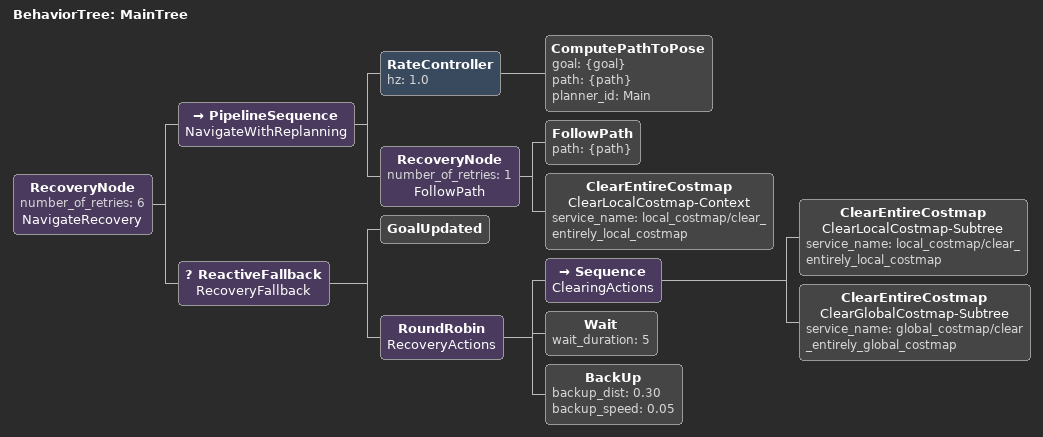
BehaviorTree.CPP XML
<root main_tree_to_execute="MainTree">
  <BehaviorTree ID="MainTree">
    <RecoveryNode number_of_retries="6" name="NavigateRecovery">
      <PipelineSequence name="NavigateWithReplanning">
        <RateController hz="1.0">
          <ComputePathToPose goal="{goal}" path="{path}" planner_id="Main"/>
        </RateController>
        <RecoveryNode number_of_retries="1" name="FollowPath">
          <FollowPath path="{path}"/>
          <ClearEntireCostmap name="ClearLocalCostmap-Context" service_name="local_costmap/clear_entirely_local_costmap"/>
        </RecoveryNode>
      </PipelineSequence>
      <ReactiveFallback name="RecoveryFallback">
        <GoalUpdated/>
        <RoundRobin name="RecoveryActions">
          <Sequence name="ClearingActions">
            <ClearEntireCostmap name="ClearLocalCostmap-Subtree" service_name="local_costmap/clear_entirely_local_costmap"/>
            <ClearEntireCostmap name="ClearGlobalCostmap-Subtree" service_name="global_costmap/clear_entirely_global_costmap"/>
          </Sequence>
          <Wait wait_duration="5"/>
          <BackUp backup_dist="0.30" backup_speed="0.05"/>
        </RoundRobin>
      </ReactiveFallback>
    </RecoveryNode>
  </BehaviorTree>
</root>
